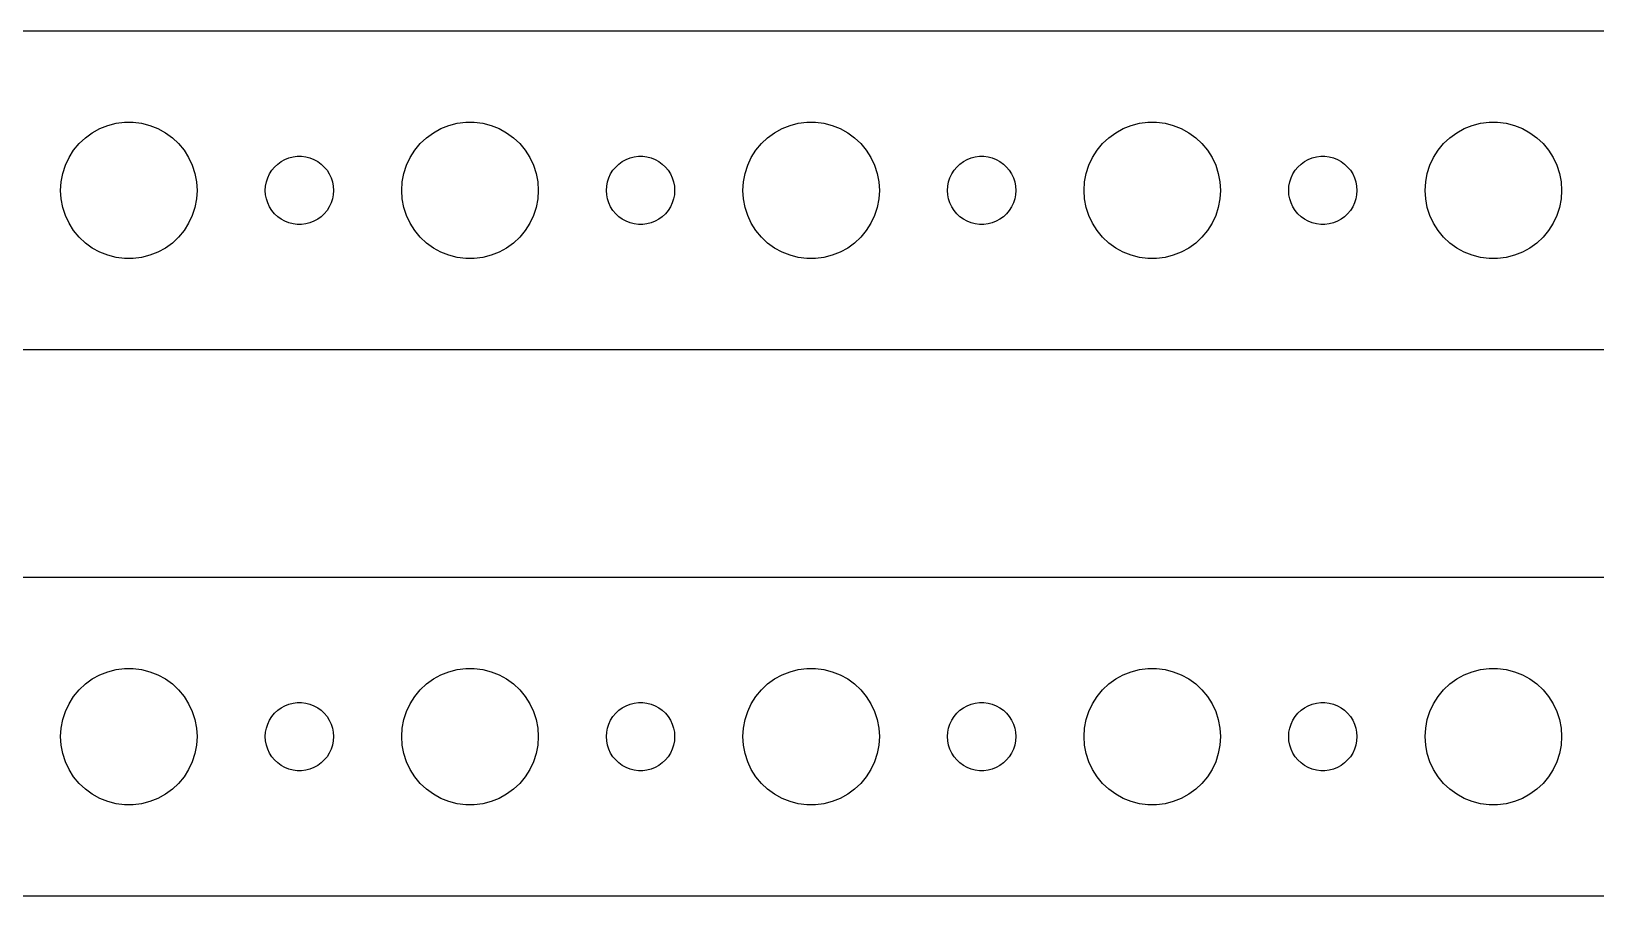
# Model space of a CAD drawing. Header units: metres. Extents: x -247 to 247, y 41 to 79.
# Drawn here: x 55.7 to 124.5, y 41 to 79 of the extents above; entities that cross this region are included whole.
import ezdxf

# ---------------------------------------------------------------- set-up
doc = ezdxf.new("R2010")
doc.units = ezdxf.units.M

msp = doc.modelspace()

# ---------------------------------------------------------------- linework, layer by layer
for p, q in [((242.314, 78.9901), (-242.314, 78.9901)), ((59.4379, 74.9469), (59.8116, 74.9941)), ((59.8116, 74.9941), (60.1884, 74.9941)), ((60.1884, 74.9941), (60.5621, 74.9469)), ((74.4379, 74.9469), (74.8116, 74.9941)), ((74.8116, 74.9941), (75.1884, 74.9941)), ((75.1884, 74.9941), (75.5621, 74.9469)), ((89.4379, 74.9469), (89.8116, 74.9941)), ((89.8116, 74.9941), (90.1884, 74.9941)), ((90.1884, 74.9941), (90.5621, 74.9469)), ((104.438, 74.9469), (104.812, 74.9941)), ((104.812, 74.9941), (105.188, 74.9941)), ((105.188, 74.9941), (105.562, 74.9469)), ((119.438, 74.9469), (119.812, 74.9941)), ((119.812, 74.9941), (120.188, 74.9941)), ((120.188, 74.9941), (120.562, 74.9469)), ((57.8131, 74.0536), (58.0877, 74.3115)), ((58.0877, 74.3115), (58.3925, 74.533)), ((58.3925, 74.533), (58.7227, 74.7145)), ((58.7227, 74.7145), (59.0729, 74.8532)), ((59.0729, 74.8532), (59.4379, 74.9469)), ((60.5621, 74.9469), (60.927, 74.8532)), ((60.927, 74.8532), (61.2773, 74.7145)), ((61.2773, 74.7145), (61.6075, 74.533)), ((61.6075, 74.533), (61.9123, 74.3115)), ((61.9123, 74.3115), (62.1869, 74.0536)), ((72.8131, 74.0536), (73.0877, 74.3115)), ((73.0877, 74.3115), (73.3925, 74.533)), ((73.3925, 74.533), (73.7227, 74.7145)), ((73.7227, 74.7145), (74.073, 74.8532)), ((74.073, 74.8532), (74.4379, 74.9469)), ((75.5621, 74.9469), (75.927, 74.8532)), ((75.927, 74.8532), (76.2773, 74.7145)), ((76.2773, 74.7145), (76.6075, 74.533)), ((76.6075, 74.533), (76.9123, 74.3115)), ((76.9123, 74.3115), (77.1869, 74.0536)), ((87.8131, 74.0536), (88.0877, 74.3115)), ((88.0877, 74.3115), (88.3925, 74.533)), ((88.3925, 74.533), (88.7227, 74.7145)), ((88.7227, 74.7145), (89.073, 74.8532)), ((89.073, 74.8532), (89.4379, 74.9469)), ((90.5621, 74.9469), (90.927, 74.8532)), ((90.927, 74.8532), (91.2773, 74.7145)), ((91.2773, 74.7145), (91.6075, 74.533)), ((91.6075, 74.533), (91.9123, 74.3115)), ((91.9123, 74.3115), (92.1869, 74.0536)), ((102.813, 74.0536), (103.088, 74.3115)), ((103.088, 74.3115), (103.393, 74.533)), ((103.393, 74.533), (103.723, 74.7145)), ((103.723, 74.7145), (104.073, 74.8532)), ((104.073, 74.8532), (104.438, 74.9469)), ((105.562, 74.9469), (105.927, 74.8532)), ((105.927, 74.8532), (106.277, 74.7145)), ((106.277, 74.7145), (106.607, 74.533)), ((106.607, 74.533), (106.912, 74.3115)), ((106.912, 74.3115), (107.187, 74.0536)), ((117.813, 74.0536), (118.088, 74.3115)), ((118.088, 74.3115), (118.393, 74.533)), ((118.393, 74.533), (118.723, 74.7145)), ((118.723, 74.7145), (119.073, 74.8532)), ((119.073, 74.8532), (119.438, 74.9469)), ((120.562, 74.9469), (120.927, 74.8532)), ((120.927, 74.8532), (121.277, 74.7145)), ((121.277, 74.7145), (121.607, 74.533)), ((121.607, 74.533), (121.912, 74.3115)), ((121.912, 74.3115), (122.187, 74.0536)), ((57.3711, 73.4453), (57.5729, 73.7634)), ((57.5729, 73.7634), (57.8131, 74.0536)), ((62.1869, 74.0536), (62.427, 73.7634)), ((62.427, 73.7634), (62.6289, 73.4453)), ((72.3711, 73.4453), (72.573, 73.7634)), ((72.573, 73.7634), (72.8131, 74.0536)), ((77.1869, 74.0536), (77.427, 73.7634)), ((77.427, 73.7634), (77.6289, 73.4453)), ((87.3711, 73.4453), (87.573, 73.7634)), ((87.573, 73.7634), (87.8131, 74.0536)), ((92.1869, 74.0536), (92.427, 73.7634)), ((92.427, 73.7634), (92.6289, 73.4453)), ((102.371, 73.4453), (102.573, 73.7634)), ((102.573, 73.7634), (102.813, 74.0536)), ((107.187, 74.0536), (107.427, 73.7634)), ((107.427, 73.7634), (107.629, 73.4453)), ((117.371, 73.4453), (117.573, 73.7634)), ((117.573, 73.7634), (117.813, 74.0536)), ((122.187, 74.0536), (122.427, 73.7634)), ((122.427, 73.7634), (122.629, 73.4453)), ((57.0942, 72.7461), (57.2107, 73.1044)), ((57.2107, 73.1044), (57.3711, 73.4453)), ((62.6289, 73.4453), (62.7893, 73.1044)), ((62.7893, 73.1044), (62.9057, 72.7461)), ((66.2865, 72.8817), (66.4065, 73.0268)), ((66.4065, 73.0268), (66.5439, 73.1558)), ((66.5439, 73.1558), (66.6963, 73.2665)), ((66.6963, 73.2665), (66.8613, 73.3572)), ((66.8613, 73.3572), (67.0365, 73.4266)), ((67.0365, 73.4266), (67.2189, 73.4734)), ((67.2189, 73.4734), (67.4058, 73.497)), ((67.4058, 73.497), (67.5942, 73.497)), ((67.5942, 73.497), (67.7811, 73.4734)), ((67.7811, 73.4734), (67.9635, 73.4266)), ((67.9635, 73.4266), (68.1387, 73.3572)), ((68.1387, 73.3572), (68.3037, 73.2665)), ((68.3037, 73.2665), (68.4561, 73.1558)), ((68.4561, 73.1558), (68.5934, 73.0268)), ((68.5934, 73.0268), (68.7135, 72.8817)), ((72.0943, 72.7461), (72.2107, 73.1044)), ((72.2107, 73.1044), (72.3711, 73.4453)), ((77.6289, 73.4453), (77.7893, 73.1044)), ((77.7893, 73.1044), (77.9057, 72.7461)), ((81.2865, 72.8817), (81.4065, 73.0268)), ((81.4065, 73.0268), (81.5439, 73.1558)), ((81.5439, 73.1558), (81.6963, 73.2665)), ((81.6963, 73.2665), (81.8613, 73.3572)), ((81.8613, 73.3572), (82.0365, 73.4266)), ((82.0365, 73.4266), (82.2189, 73.4734)), ((82.2189, 73.4734), (82.4058, 73.497)), ((82.4058, 73.497), (82.5942, 73.497)), ((82.5942, 73.497), (82.7811, 73.4734)), ((82.7811, 73.4734), (82.9635, 73.4266)), ((82.9635, 73.4266), (83.1387, 73.3572)), ((83.1387, 73.3572), (83.3037, 73.2665)), ((83.3037, 73.2665), (83.4561, 73.1558)), ((83.4561, 73.1558), (83.5934, 73.0268)), ((83.5934, 73.0268), (83.7135, 72.8817)), ((87.0943, 72.7461), (87.2107, 73.1044)), ((87.2107, 73.1044), (87.3711, 73.4453)), ((92.6289, 73.4453), (92.7893, 73.1044)), ((92.7893, 73.1044), (92.9057, 72.7461)), ((96.2865, 72.8817), (96.4065, 73.0268)), ((96.4065, 73.0268), (96.5439, 73.1558)), ((96.5439, 73.1558), (96.6963, 73.2665)), ((96.6963, 73.2665), (96.8613, 73.3572)), ((96.8613, 73.3572), (97.0365, 73.4266)), ((97.0365, 73.4266), (97.2189, 73.4734)), ((97.2189, 73.4734), (97.4058, 73.497)), ((97.4058, 73.497), (97.5942, 73.497)), ((97.5942, 73.497), (97.7811, 73.4734)), ((97.7811, 73.4734), (97.9635, 73.4266)), ((97.9635, 73.4266), (98.1387, 73.3572)), ((98.1387, 73.3572), (98.3037, 73.2665)), ((98.3037, 73.2665), (98.4561, 73.1558)), ((98.4561, 73.1558), (98.5934, 73.0268)), ((98.5934, 73.0268), (98.7135, 72.8817)), ((102.094, 72.7461), (102.211, 73.1044)), ((102.211, 73.1044), (102.371, 73.4453)), ((107.629, 73.4453), (107.789, 73.1044)), ((107.789, 73.1044), (107.906, 72.7461)), ((111.286, 72.8817), (111.407, 73.0268)), ((111.407, 73.0268), (111.544, 73.1558)), ((111.544, 73.1558), (111.696, 73.2665)), ((111.696, 73.2665), (111.861, 73.3572)), ((111.861, 73.3572), (112.036, 73.4266)), ((112.036, 73.4266), (112.219, 73.4734)), ((112.219, 73.4734), (112.406, 73.497)), ((112.406, 73.497), (112.594, 73.497)), ((112.594, 73.497), (112.781, 73.4734)), ((112.781, 73.4734), (112.964, 73.4266)), ((112.964, 73.4266), (113.139, 73.3572)), ((113.139, 73.3572), (113.304, 73.2665)), ((113.304, 73.2665), (113.456, 73.1558)), ((113.456, 73.1558), (113.593, 73.0268)), ((113.593, 73.0268), (113.714, 72.8817)), ((117.094, 72.7461), (117.211, 73.1044)), ((117.211, 73.1044), (117.371, 73.4453)), ((122.629, 73.4453), (122.789, 73.1044)), ((122.789, 73.1044), (122.906, 72.7461)), ((57, 72), (57.0237, 72.376)), ((57.0237, 72.376), (57.0942, 72.7461)), ((62.9057, 72.7461), (62.9763, 72.376)), ((62.9763, 72.376), (63, 72)), ((66.0118, 72.188), (66.0471, 72.373)), ((66.0471, 72.373), (66.1053, 72.5522)), ((66.1053, 72.5522), (66.1855, 72.7226)), ((66.1855, 72.7226), (66.2865, 72.8817)), ((68.7135, 72.8817), (68.8145, 72.7226)), ((68.8145, 72.7226), (68.8947, 72.5522)), ((68.8947, 72.5522), (68.9529, 72.373)), ((68.9529, 72.373), (68.9882, 72.188)), ((72, 72), (72.0237, 72.376)), ((72.0237, 72.376), (72.0943, 72.7461)), ((77.9057, 72.7461), (77.9763, 72.376)), ((77.9763, 72.376), (78, 72)), ((81.0118, 72.188), (81.0471, 72.373)), ((81.0471, 72.373), (81.1053, 72.5522)), ((81.1053, 72.5522), (81.1855, 72.7226)), ((81.1855, 72.7226), (81.2865, 72.8817)), ((83.7135, 72.8817), (83.8145, 72.7226)), ((83.8145, 72.7226), (83.8947, 72.5522)), ((83.8947, 72.5522), (83.9529, 72.373)), ((83.9529, 72.373), (83.9882, 72.188)), ((87, 72), (87.0237, 72.376)), ((87.0237, 72.376), (87.0943, 72.7461)), ((92.9057, 72.7461), (92.9763, 72.376)), ((92.9763, 72.376), (93, 72)), ((96.0118, 72.188), (96.0471, 72.373)), ((96.0471, 72.373), (96.1053, 72.5522)), ((96.1053, 72.5522), (96.1855, 72.7226)), ((96.1855, 72.7226), (96.2865, 72.8817)), ((98.7135, 72.8817), (98.8145, 72.7226)), ((98.8145, 72.7226), (98.8947, 72.5522)), ((98.8947, 72.5522), (98.9529, 72.373)), ((98.9529, 72.373), (98.9882, 72.188)), ((102, 72), (102.024, 72.376)), ((102.024, 72.376), (102.094, 72.7461)), ((107.906, 72.7461), (107.976, 72.376)), ((107.976, 72.376), (108, 72)), ((111.012, 72.188), (111.047, 72.373)), ((111.047, 72.373), (111.105, 72.5522)), ((111.105, 72.5522), (111.186, 72.7226)), ((111.186, 72.7226), (111.286, 72.8817)), ((113.714, 72.8817), (113.814, 72.7226)), ((113.814, 72.7226), (113.895, 72.5522)), ((113.895, 72.5522), (113.953, 72.373)), ((113.953, 72.373), (113.988, 72.188)), ((117, 72), (117.024, 72.376)), ((117.024, 72.376), (117.094, 72.7461)), ((122.906, 72.7461), (122.976, 72.376)), ((122.976, 72.376), (123, 72)), ((57.0237, 71.624), (57, 72)), ((57.0942, 71.2539), (57.0237, 71.624)), ((62.9763, 71.624), (62.9057, 71.2539)), ((63, 72), (62.9763, 71.624)), ((66, 72), (66.0118, 72.188)), ((66.0118, 71.812), (66, 72)), ((66.0471, 71.627), (66.0118, 71.812)), ((66.1053, 71.4478), (66.0471, 71.627)), ((68.9529, 71.627), (68.8947, 71.4478)), ((68.9882, 71.812), (68.9529, 71.627)), ((68.9882, 72.188), (69, 72)), ((69, 72), (68.9882, 71.812)), ((72.0237, 71.624), (72, 72)), ((72.0943, 71.2539), (72.0237, 71.624)), ((77.9763, 71.624), (77.9057, 71.2539)), ((78, 72), (77.9763, 71.624)), ((81, 72), (81.0118, 72.188)), ((81.0118, 71.812), (81, 72)), ((81.0471, 71.627), (81.0118, 71.812)), ((81.1053, 71.4478), (81.0471, 71.627)), ((83.9529, 71.627), (83.8947, 71.4478)), ((83.9882, 71.812), (83.9529, 71.627)), ((83.9882, 72.188), (84, 72)), ((84, 72), (83.9882, 71.812)), ((87.0237, 71.624), (87, 72)), ((87.0943, 71.2539), (87.0237, 71.624)), ((92.9763, 71.624), (92.9057, 71.2539)), ((93, 72), (92.9763, 71.624)), ((96, 72), (96.0118, 72.188)), ((96.0118, 71.812), (96, 72)), ((96.0471, 71.627), (96.0118, 71.812)), ((96.1053, 71.4478), (96.0471, 71.627)), ((98.9529, 71.627), (98.8947, 71.4478)), ((98.9882, 71.812), (98.9529, 71.627)), ((98.9882, 72.188), (99, 72)), ((99, 72), (98.9882, 71.812)), ((102.024, 71.624), (102, 72)), ((102.094, 71.2539), (102.024, 71.624)), ((107.976, 71.624), (107.906, 71.2539)), ((108, 72), (107.976, 71.624)), ((111, 72), (111.012, 72.188)), ((111.012, 71.812), (111, 72)), ((111.047, 71.627), (111.012, 71.812)), ((111.105, 71.4478), (111.047, 71.627)), ((113.953, 71.627), (113.895, 71.4478)), ((113.988, 71.812), (113.953, 71.627)), ((113.988, 72.188), (114, 72)), ((114, 72), (113.988, 71.812)), ((117.024, 71.624), (117, 72)), ((117.094, 71.2539), (117.024, 71.624)), ((122.976, 71.624), (122.906, 71.2539)), ((123, 72), (122.976, 71.624)), ((57.2107, 70.8956), (57.0942, 71.2539)), ((57.3711, 70.5547), (57.2107, 70.8956)), ((62.7893, 70.8956), (62.6289, 70.5547)), ((62.9057, 71.2539), (62.7893, 70.8956)), ((66.1855, 71.2774), (66.1053, 71.4478)), ((66.2865, 71.1183), (66.1855, 71.2774)), ((66.4065, 70.9732), (66.2865, 71.1183)), ((66.5439, 70.8442), (66.4065, 70.9732)), ((68.5934, 70.9732), (68.4561, 70.8442)), ((68.7135, 71.1183), (68.5934, 70.9732)), ((68.8145, 71.2774), (68.7135, 71.1183)), ((68.8947, 71.4478), (68.8145, 71.2774)), ((72.2107, 70.8956), (72.0943, 71.2539)), ((72.3711, 70.5547), (72.2107, 70.8956)), ((77.7893, 70.8956), (77.6289, 70.5547)), ((77.9057, 71.2539), (77.7893, 70.8956)), ((81.1855, 71.2774), (81.1053, 71.4478)), ((81.2865, 71.1183), (81.1855, 71.2774)), ((81.4065, 70.9732), (81.2865, 71.1183)), ((81.5439, 70.8442), (81.4065, 70.9732)), ((83.5934, 70.9732), (83.4561, 70.8442)), ((83.7135, 71.1183), (83.5934, 70.9732)), ((83.8145, 71.2774), (83.7135, 71.1183)), ((83.8947, 71.4478), (83.8145, 71.2774)), ((87.2107, 70.8956), (87.0943, 71.2539)), ((87.3711, 70.5547), (87.2107, 70.8956)), ((92.7893, 70.8956), (92.6289, 70.5547)), ((92.9057, 71.2539), (92.7893, 70.8956)), ((96.1855, 71.2774), (96.1053, 71.4478)), ((96.2865, 71.1183), (96.1855, 71.2774)), ((96.4065, 70.9732), (96.2865, 71.1183)), ((96.5439, 70.8442), (96.4065, 70.9732)), ((98.5934, 70.9732), (98.4561, 70.8442)), ((98.7135, 71.1183), (98.5934, 70.9732)), ((98.8145, 71.2774), (98.7135, 71.1183)), ((98.8947, 71.4478), (98.8145, 71.2774)), ((102.211, 70.8956), (102.094, 71.2539)), ((102.371, 70.5547), (102.211, 70.8956)), ((107.789, 70.8956), (107.629, 70.5547)), ((107.906, 71.2539), (107.789, 70.8956)), ((111.186, 71.2774), (111.105, 71.4478)), ((111.286, 71.1183), (111.186, 71.2774)), ((111.407, 70.9732), (111.286, 71.1183)), ((111.544, 70.8442), (111.407, 70.9732)), ((113.593, 70.9732), (113.456, 70.8442)), ((113.714, 71.1183), (113.593, 70.9732)), ((113.814, 71.2774), (113.714, 71.1183)), ((113.895, 71.4478), (113.814, 71.2774)), ((117.211, 70.8956), (117.094, 71.2539)), ((117.371, 70.5547), (117.211, 70.8956)), ((122.789, 70.8956), (122.629, 70.5547)), ((122.906, 71.2539), (122.789, 70.8956)), ((57.5729, 70.2366), (57.3711, 70.5547)), ((57.8131, 69.9464), (57.5729, 70.2366)), ((62.427, 70.2366), (62.1869, 69.9464)), ((62.6289, 70.5547), (62.427, 70.2366)), ((66.6963, 70.7335), (66.5439, 70.8442)), ((66.8613, 70.6428), (66.6963, 70.7335)), ((67.0365, 70.5734), (66.8613, 70.6428)), ((67.2189, 70.5266), (67.0365, 70.5734)), ((67.4058, 70.503), (67.2189, 70.5266)), ((67.5942, 70.503), (67.4058, 70.503)), ((67.7811, 70.5266), (67.5942, 70.503)), ((67.9635, 70.5734), (67.7811, 70.5266)), ((68.1387, 70.6428), (67.9635, 70.5734)), ((68.3037, 70.7335), (68.1387, 70.6428)), ((68.4561, 70.8442), (68.3037, 70.7335)), ((72.573, 70.2366), (72.3711, 70.5547)), ((72.8131, 69.9464), (72.573, 70.2366)), ((77.427, 70.2366), (77.1869, 69.9464)), ((77.6289, 70.5547), (77.427, 70.2366)), ((81.6963, 70.7335), (81.5439, 70.8442)), ((81.8613, 70.6428), (81.6963, 70.7335)), ((82.0365, 70.5734), (81.8613, 70.6428)), ((82.2189, 70.5266), (82.0365, 70.5734)), ((82.4058, 70.503), (82.2189, 70.5266)), ((82.5942, 70.503), (82.4058, 70.503)), ((82.7811, 70.5266), (82.5942, 70.503)), ((82.9635, 70.5734), (82.7811, 70.5266)), ((83.1387, 70.6428), (82.9635, 70.5734)), ((83.3037, 70.7335), (83.1387, 70.6428)), ((83.4561, 70.8442), (83.3037, 70.7335)), ((87.573, 70.2366), (87.3711, 70.5547)), ((87.8131, 69.9464), (87.573, 70.2366)), ((92.427, 70.2366), (92.1869, 69.9464)), ((92.6289, 70.5547), (92.427, 70.2366)), ((96.6963, 70.7335), (96.5439, 70.8442)), ((96.8613, 70.6428), (96.6963, 70.7335)), ((97.0365, 70.5734), (96.8613, 70.6428)), ((97.2189, 70.5266), (97.0365, 70.5734)), ((97.4058, 70.503), (97.2189, 70.5266)), ((97.5942, 70.503), (97.4058, 70.503)), ((97.7811, 70.5266), (97.5942, 70.503)), ((97.9635, 70.5734), (97.7811, 70.5266)), ((98.1387, 70.6428), (97.9635, 70.5734)), ((98.3037, 70.7335), (98.1387, 70.6428)), ((98.4561, 70.8442), (98.3037, 70.7335)), ((102.573, 70.2366), (102.371, 70.5547)), ((102.813, 69.9464), (102.573, 70.2366)), ((107.427, 70.2366), (107.187, 69.9464)), ((107.629, 70.5547), (107.427, 70.2366)), ((111.696, 70.7335), (111.544, 70.8442)), ((111.861, 70.6428), (111.696, 70.7335)), ((112.036, 70.5734), (111.861, 70.6428)), ((112.219, 70.5266), (112.036, 70.5734)), ((112.406, 70.503), (112.219, 70.5266)), ((112.594, 70.503), (112.406, 70.503)), ((112.781, 70.5266), (112.594, 70.503)), ((112.964, 70.5734), (112.781, 70.5266)), ((113.139, 70.6428), (112.964, 70.5734)), ((113.304, 70.7335), (113.139, 70.6428)), ((113.456, 70.8442), (113.304, 70.7335)), ((117.573, 70.2366), (117.371, 70.5547)), ((117.813, 69.9464), (117.573, 70.2366)), ((122.427, 70.2366), (122.187, 69.9464)), ((122.629, 70.5547), (122.427, 70.2366)), ((58.0877, 69.6885), (57.8131, 69.9464)), ((58.3925, 69.467), (58.0877, 69.6885)), ((61.9123, 69.6885), (61.6075, 69.467)), ((62.1869, 69.9464), (61.9123, 69.6885)), ((73.0877, 69.6885), (72.8131, 69.9464)), ((73.3925, 69.467), (73.0877, 69.6885)), ((76.9123, 69.6885), (76.6075, 69.467)), ((77.1869, 69.9464), (76.9123, 69.6885)), ((88.0877, 69.6885), (87.8131, 69.9464)), ((88.3925, 69.467), (88.0877, 69.6885)), ((91.9123, 69.6885), (91.6075, 69.467)), ((92.1869, 69.9464), (91.9123, 69.6885)), ((103.088, 69.6885), (102.813, 69.9464)), ((103.393, 69.467), (103.088, 69.6885)), ((106.912, 69.6885), (106.607, 69.467)), ((107.187, 69.9464), (106.912, 69.6885)), ((118.088, 69.6885), (117.813, 69.9464)), ((118.393, 69.467), (118.088, 69.6885)), ((121.912, 69.6885), (121.607, 69.467)), ((122.187, 69.9464), (121.912, 69.6885)), ((58.7227, 69.2855), (58.3925, 69.467)), ((59.0729, 69.1468), (58.7227, 69.2855)), ((59.4379, 69.0531), (59.0729, 69.1468)), ((59.8116, 69.0059), (59.4379, 69.0531)), ((60.1884, 69.0059), (59.8116, 69.0059)), ((60.5621, 69.0531), (60.1884, 69.0059)), ((60.927, 69.1468), (60.5621, 69.0531)), ((61.2773, 69.2855), (60.927, 69.1468)), ((61.6075, 69.467), (61.2773, 69.2855)), ((73.7227, 69.2855), (73.3925, 69.467)), ((74.073, 69.1468), (73.7227, 69.2855)), ((74.4379, 69.0531), (74.073, 69.1468)), ((74.8116, 69.0059), (74.4379, 69.0531)), ((75.1884, 69.0059), (74.8116, 69.0059)), ((75.5621, 69.0531), (75.1884, 69.0059)), ((75.927, 69.1468), (75.5621, 69.0531)), ((76.2773, 69.2855), (75.927, 69.1468)), ((76.6075, 69.467), (76.2773, 69.2855)), ((88.7227, 69.2855), (88.3925, 69.467)), ((89.073, 69.1468), (88.7227, 69.2855)), ((89.4379, 69.0531), (89.073, 69.1468)), ((89.8116, 69.0059), (89.4379, 69.0531)), ((90.1884, 69.0059), (89.8116, 69.0059)), ((90.5621, 69.0531), (90.1884, 69.0059)), ((90.927, 69.1468), (90.5621, 69.0531)), ((91.2773, 69.2855), (90.927, 69.1468)), ((91.6075, 69.467), (91.2773, 69.2855)), ((103.723, 69.2855), (103.393, 69.467)), ((104.073, 69.1468), (103.723, 69.2855)), ((104.438, 69.0531), (104.073, 69.1468)), ((104.812, 69.0059), (104.438, 69.0531)), ((105.188, 69.0059), (104.812, 69.0059)), ((105.562, 69.0531), (105.188, 69.0059)), ((105.927, 69.1468), (105.562, 69.0531)), ((106.277, 69.2855), (105.927, 69.1468)), ((106.607, 69.467), (106.277, 69.2855)), ((118.723, 69.2855), (118.393, 69.467)), ((119.073, 69.1468), (118.723, 69.2855)), ((119.438, 69.0531), (119.073, 69.1468)), ((119.812, 69.0059), (119.438, 69.0531)), ((120.188, 69.0059), (119.812, 69.0059)), ((120.562, 69.0531), (120.188, 69.0059)), ((120.927, 69.1468), (120.562, 69.0531)), ((121.277, 69.2855), (120.927, 69.1468)), ((121.607, 69.467), (121.277, 69.2855)), ((-242.314, 65.0099), (242.314, 65.0099)), ((242.314, 54.9901), (-242.314, 54.9901)), ((59.0729, 50.8532), (59.4379, 50.9469)), ((59.4379, 50.9469), (59.8116, 50.9941)), ((59.8116, 50.9941), (60.1884, 50.9941)), ((60.1884, 50.9941), (60.5621, 50.9469)), ((60.5621, 50.9469), (60.927, 50.8532)), ((74.073, 50.8532), (74.4379, 50.9469)), ((74.4379, 50.9469), (74.8116, 50.9941)), ((74.8116, 50.9941), (75.1884, 50.9941)), ((75.1884, 50.9941), (75.5621, 50.9469)), ((75.5621, 50.9469), (75.927, 50.8532)), ((89.073, 50.8532), (89.4379, 50.9469)), ((89.4379, 50.9469), (89.8116, 50.9941)), ((89.8116, 50.9941), (90.1884, 50.9941)), ((90.1884, 50.9941), (90.5621, 50.9469)), ((90.5621, 50.9469), (90.927, 50.8532)), ((104.073, 50.8532), (104.438, 50.9469)), ((104.438, 50.9469), (104.812, 50.9941)), ((104.812, 50.9941), (105.188, 50.9941)), ((105.188, 50.9941), (105.562, 50.9469)), ((105.562, 50.9469), (105.927, 50.8532)), ((119.073, 50.8532), (119.438, 50.9469)), ((119.438, 50.9469), (119.812, 50.9941)), ((119.812, 50.9941), (120.188, 50.9941)), ((120.188, 50.9941), (120.562, 50.9469)), ((120.562, 50.9469), (120.927, 50.8532)), ((57.8131, 50.0536), (58.0877, 50.3115)), ((58.0877, 50.3115), (58.3925, 50.533)), ((58.3925, 50.533), (58.7227, 50.7145)), ((58.7227, 50.7145), (59.0729, 50.8532)), ((60.927, 50.8532), (61.2773, 50.7145)), ((61.2773, 50.7145), (61.6075, 50.533)), ((61.6075, 50.533), (61.9123, 50.3115)), ((61.9123, 50.3115), (62.1869, 50.0536)), ((72.8131, 50.0536), (73.0877, 50.3115)), ((73.0877, 50.3115), (73.3925, 50.533)), ((73.3925, 50.533), (73.7227, 50.7145)), ((73.7227, 50.7145), (74.073, 50.8532)), ((75.927, 50.8532), (76.2773, 50.7145)), ((76.2773, 50.7145), (76.6075, 50.533)), ((76.6075, 50.533), (76.9123, 50.3115)), ((76.9123, 50.3115), (77.1869, 50.0536)), ((87.8131, 50.0536), (88.0877, 50.3115)), ((88.0877, 50.3115), (88.3925, 50.533)), ((88.3925, 50.533), (88.7227, 50.7145)), ((88.7227, 50.7145), (89.073, 50.8532)), ((90.927, 50.8532), (91.2773, 50.7145)), ((91.2773, 50.7145), (91.6075, 50.533)), ((91.6075, 50.533), (91.9123, 50.3115)), ((91.9123, 50.3115), (92.1869, 50.0536)), ((102.813, 50.0536), (103.088, 50.3115)), ((103.088, 50.3115), (103.393, 50.533)), ((103.393, 50.533), (103.723, 50.7145)), ((103.723, 50.7145), (104.073, 50.8532)), ((105.927, 50.8532), (106.277, 50.7145)), ((106.277, 50.7145), (106.607, 50.533)), ((106.607, 50.533), (106.912, 50.3115)), ((106.912, 50.3115), (107.187, 50.0536)), ((117.813, 50.0536), (118.088, 50.3115)), ((118.088, 50.3115), (118.393, 50.533)), ((118.393, 50.533), (118.723, 50.7145)), ((118.723, 50.7145), (119.073, 50.8532)), ((120.927, 50.8532), (121.277, 50.7145)), ((121.277, 50.7145), (121.607, 50.533)), ((121.607, 50.533), (121.912, 50.3115)), ((121.912, 50.3115), (122.187, 50.0536)), ((57.3711, 49.4453), (57.5729, 49.7634)), ((57.5729, 49.7634), (57.8131, 50.0536)), ((62.1869, 50.0536), (62.427, 49.7634)), ((62.427, 49.7634), (62.6289, 49.4453)), ((72.3711, 49.4453), (72.573, 49.7634)), ((72.573, 49.7634), (72.8131, 50.0536)), ((77.1869, 50.0536), (77.427, 49.7634)), ((77.427, 49.7634), (77.6289, 49.4453)), ((87.3711, 49.4453), (87.573, 49.7634)), ((87.573, 49.7634), (87.8131, 50.0536)), ((92.1869, 50.0536), (92.427, 49.7634)), ((92.427, 49.7634), (92.6289, 49.4453)), ((102.371, 49.4453), (102.573, 49.7634)), ((102.573, 49.7634), (102.813, 50.0536)), ((107.187, 50.0536), (107.427, 49.7634)), ((107.427, 49.7634), (107.629, 49.4453)), ((117.371, 49.4453), (117.573, 49.7634)), ((117.573, 49.7634), (117.813, 50.0536)), ((122.187, 50.0536), (122.427, 49.7634)), ((122.427, 49.7634), (122.629, 49.4453)), ((57.0942, 48.7461), (57.2107, 49.1044)), ((57.2107, 49.1044), (57.3711, 49.4453)), ((62.6289, 49.4453), (62.7893, 49.1044)), ((62.7893, 49.1044), (62.9057, 48.7461)), ((66.1855, 48.7226), (66.2865, 48.8817)), ((66.2865, 48.8817), (66.4065, 49.0268)), ((66.4065, 49.0268), (66.5439, 49.1558)), ((66.5439, 49.1558), (66.6963, 49.2665)), ((66.6963, 49.2665), (66.8613, 49.3572)), ((66.8613, 49.3572), (67.0365, 49.4266)), ((67.0365, 49.4266), (67.2189, 49.4734)), ((67.2189, 49.4734), (67.4058, 49.497)), ((67.4058, 49.497), (67.5942, 49.497)), ((67.5942, 49.497), (67.7811, 49.4734)), ((67.7811, 49.4734), (67.9635, 49.4266)), ((67.9635, 49.4266), (68.1387, 49.3572)), ((68.1387, 49.3572), (68.3037, 49.2665)), ((68.3037, 49.2665), (68.4561, 49.1558)), ((68.4561, 49.1558), (68.5934, 49.0268)), ((68.5934, 49.0268), (68.7135, 48.8817)), ((68.7135, 48.8817), (68.8145, 48.7226)), ((72.0943, 48.7461), (72.2107, 49.1044)), ((72.2107, 49.1044), (72.3711, 49.4453)), ((77.6289, 49.4453), (77.7893, 49.1044)), ((77.7893, 49.1044), (77.9057, 48.7461)), ((81.1855, 48.7226), (81.2865, 48.8817)), ((81.2865, 48.8817), (81.4065, 49.0268)), ((81.4065, 49.0268), (81.5439, 49.1558)), ((81.5439, 49.1558), (81.6963, 49.2665)), ((81.6963, 49.2665), (81.8613, 49.3572)), ((81.8613, 49.3572), (82.0365, 49.4266)), ((82.0365, 49.4266), (82.2189, 49.4734)), ((82.2189, 49.4734), (82.4058, 49.497)), ((82.4058, 49.497), (82.5942, 49.497)), ((82.5942, 49.497), (82.7811, 49.4734)), ((82.7811, 49.4734), (82.9635, 49.4266)), ((82.9635, 49.4266), (83.1387, 49.3572)), ((83.1387, 49.3572), (83.3037, 49.2665)), ((83.3037, 49.2665), (83.4561, 49.1558)), ((83.4561, 49.1558), (83.5934, 49.0268)), ((83.5934, 49.0268), (83.7135, 48.8817)), ((83.7135, 48.8817), (83.8145, 48.7226)), ((87.0943, 48.7461), (87.2107, 49.1044)), ((87.2107, 49.1044), (87.3711, 49.4453)), ((92.6289, 49.4453), (92.7893, 49.1044)), ((92.7893, 49.1044), (92.9057, 48.7461)), ((96.1855, 48.7226), (96.2865, 48.8817)), ((96.2865, 48.8817), (96.4065, 49.0268)), ((96.4065, 49.0268), (96.5439, 49.1558)), ((96.5439, 49.1558), (96.6963, 49.2665)), ((96.6963, 49.2665), (96.8613, 49.3572)), ((96.8613, 49.3572), (97.0365, 49.4266)), ((97.0365, 49.4266), (97.2189, 49.4734)), ((97.2189, 49.4734), (97.4058, 49.497)), ((97.4058, 49.497), (97.5942, 49.497)), ((97.5942, 49.497), (97.7811, 49.4734)), ((97.7811, 49.4734), (97.9635, 49.4266)), ((97.9635, 49.4266), (98.1387, 49.3572)), ((98.1387, 49.3572), (98.3037, 49.2665)), ((98.3037, 49.2665), (98.4561, 49.1558)), ((98.4561, 49.1558), (98.5934, 49.0268)), ((98.5934, 49.0268), (98.7135, 48.8817)), ((98.7135, 48.8817), (98.8145, 48.7226)), ((102.094, 48.7461), (102.211, 49.1044)), ((102.211, 49.1044), (102.371, 49.4453)), ((107.629, 49.4453), (107.789, 49.1044)), ((107.789, 49.1044), (107.906, 48.7461)), ((111.186, 48.7226), (111.286, 48.8817)), ((111.286, 48.8817), (111.407, 49.0268)), ((111.407, 49.0268), (111.544, 49.1558)), ((111.544, 49.1558), (111.696, 49.2665)), ((111.696, 49.2665), (111.861, 49.3572)), ((111.861, 49.3572), (112.036, 49.4266)), ((112.036, 49.4266), (112.219, 49.4734)), ((112.219, 49.4734), (112.406, 49.497)), ((112.406, 49.497), (112.594, 49.497)), ((112.594, 49.497), (112.781, 49.4734)), ((112.781, 49.4734), (112.964, 49.4266)), ((112.964, 49.4266), (113.139, 49.3572)), ((113.139, 49.3572), (113.304, 49.2665)), ((113.304, 49.2665), (113.456, 49.1558)), ((113.456, 49.1558), (113.593, 49.0268)), ((113.593, 49.0268), (113.714, 48.8817)), ((113.714, 48.8817), (113.814, 48.7226)), ((117.094, 48.7461), (117.211, 49.1044)), ((117.211, 49.1044), (117.371, 49.4453)), ((122.629, 49.4453), (122.789, 49.1044)), ((122.789, 49.1044), (122.906, 48.7461)), ((57, 48), (57.0237, 48.376)), ((57.0237, 48.376), (57.0942, 48.7461)), ((62.9057, 48.7461), (62.9763, 48.376)), ((62.9763, 48.376), (63, 48)), ((66, 48), (66.0118, 48.188)), ((66.0118, 48.188), (66.0471, 48.373)), ((66.0471, 48.373), (66.1053, 48.5522)), ((66.1053, 48.5522), (66.1855, 48.7226)), ((68.8145, 48.7226), (68.8947, 48.5522)), ((68.8947, 48.5522), (68.9529, 48.373)), ((68.9529, 48.373), (68.9882, 48.188)), ((68.9882, 48.188), (69, 48)), ((72, 48), (72.0237, 48.376)), ((72.0237, 48.376), (72.0943, 48.7461)), ((77.9057, 48.7461), (77.9763, 48.376)), ((77.9763, 48.376), (78, 48)), ((81, 48), (81.0118, 48.188)), ((81.0118, 48.188), (81.0471, 48.373)), ((81.0471, 48.373), (81.1053, 48.5522)), ((81.1053, 48.5522), (81.1855, 48.7226)), ((83.8145, 48.7226), (83.8947, 48.5522)), ((83.8947, 48.5522), (83.9529, 48.373)), ((83.9529, 48.373), (83.9882, 48.188)), ((83.9882, 48.188), (84, 48)), ((87, 48), (87.0237, 48.376)), ((87.0237, 48.376), (87.0943, 48.7461)), ((92.9057, 48.7461), (92.9763, 48.376)), ((92.9763, 48.376), (93, 48)), ((96, 48), (96.0118, 48.188)), ((96.0118, 48.188), (96.0471, 48.373)), ((96.0471, 48.373), (96.1053, 48.5522)), ((96.1053, 48.5522), (96.1855, 48.7226)), ((98.8145, 48.7226), (98.8947, 48.5522)), ((98.8947, 48.5522), (98.9529, 48.373)), ((98.9529, 48.373), (98.9882, 48.188)), ((98.9882, 48.188), (99, 48)), ((102, 48), (102.024, 48.376)), ((102.024, 48.376), (102.094, 48.7461)), ((107.906, 48.7461), (107.976, 48.376)), ((107.976, 48.376), (108, 48)), ((111, 48), (111.012, 48.188)), ((111.012, 48.188), (111.047, 48.373)), ((111.047, 48.373), (111.105, 48.5522)), ((111.105, 48.5522), (111.186, 48.7226)), ((113.814, 48.7226), (113.895, 48.5522)), ((113.895, 48.5522), (113.953, 48.373)), ((113.953, 48.373), (113.988, 48.188)), ((113.988, 48.188), (114, 48)), ((117, 48), (117.024, 48.376)), ((117.024, 48.376), (117.094, 48.7461)), ((122.906, 48.7461), (122.976, 48.376)), ((122.976, 48.376), (123, 48)), ((57.0237, 47.624), (57, 48)), ((57.0942, 47.2539), (57.0237, 47.624)), ((62.9763, 47.624), (62.9057, 47.2539)), ((63, 48), (62.9763, 47.624)), ((66.0118, 47.812), (66, 48)), ((66.0471, 47.627), (66.0118, 47.812)), ((66.1053, 47.4478), (66.0471, 47.627)), ((68.9529, 47.627), (68.8947, 47.4478)), ((68.9882, 47.812), (68.9529, 47.627)), ((69, 48), (68.9882, 47.812)), ((72.0237, 47.624), (72, 48)), ((72.0943, 47.2539), (72.0237, 47.624)), ((77.9763, 47.624), (77.9057, 47.2539)), ((78, 48), (77.9763, 47.624)), ((81.0118, 47.812), (81, 48)), ((81.0471, 47.627), (81.0118, 47.812)), ((81.1053, 47.4478), (81.0471, 47.627)), ((83.9529, 47.627), (83.8947, 47.4478)), ((83.9882, 47.812), (83.9529, 47.627)), ((84, 48), (83.9882, 47.812)), ((87.0237, 47.624), (87, 48)), ((87.0943, 47.2539), (87.0237, 47.624)), ((92.9763, 47.624), (92.9057, 47.2539)), ((93, 48), (92.9763, 47.624)), ((96.0118, 47.812), (96, 48)), ((96.0471, 47.627), (96.0118, 47.812)), ((96.1053, 47.4478), (96.0471, 47.627)), ((98.9529, 47.627), (98.8947, 47.4478)), ((98.9882, 47.812), (98.9529, 47.627)), ((99, 48), (98.9882, 47.812)), ((102.024, 47.624), (102, 48)), ((102.094, 47.2539), (102.024, 47.624)), ((107.976, 47.624), (107.906, 47.2539)), ((108, 48), (107.976, 47.624)), ((111.012, 47.812), (111, 48)), ((111.047, 47.627), (111.012, 47.812)), ((111.105, 47.4478), (111.047, 47.627)), ((113.953, 47.627), (113.895, 47.4478)), ((113.988, 47.812), (113.953, 47.627)), ((114, 48), (113.988, 47.812)), ((117.024, 47.624), (117, 48)), ((117.094, 47.2539), (117.024, 47.624)), ((122.976, 47.624), (122.906, 47.2539)), ((123, 48), (122.976, 47.624)), ((57.2107, 46.8956), (57.0942, 47.2539)), ((57.3711, 46.5547), (57.2107, 46.8956)), ((62.7893, 46.8956), (62.6289, 46.5547)), ((62.9057, 47.2539), (62.7893, 46.8956)), ((66.1855, 47.2774), (66.1053, 47.4478)), ((66.2865, 47.1183), (66.1855, 47.2774)), ((66.4065, 46.9732), (66.2865, 47.1183)), ((66.5439, 46.8442), (66.4065, 46.9732)), ((66.6963, 46.7335), (66.5439, 46.8442)), ((68.4561, 46.8442), (68.3037, 46.7335)), ((68.5934, 46.9732), (68.4561, 46.8442)), ((68.7135, 47.1183), (68.5934, 46.9732)), ((68.8145, 47.2774), (68.7135, 47.1183)), ((68.8947, 47.4478), (68.8145, 47.2774)), ((72.2107, 46.8956), (72.0943, 47.2539)), ((72.3711, 46.5547), (72.2107, 46.8956)), ((77.7893, 46.8956), (77.6289, 46.5547)), ((77.9057, 47.2539), (77.7893, 46.8956)), ((81.1855, 47.2774), (81.1053, 47.4478)), ((81.2865, 47.1183), (81.1855, 47.2774)), ((81.4065, 46.9732), (81.2865, 47.1183)), ((81.5439, 46.8442), (81.4065, 46.9732)), ((81.6963, 46.7335), (81.5439, 46.8442)), ((83.4561, 46.8442), (83.3037, 46.7335)), ((83.5934, 46.9732), (83.4561, 46.8442)), ((83.7135, 47.1183), (83.5934, 46.9732)), ((83.8145, 47.2774), (83.7135, 47.1183)), ((83.8947, 47.4478), (83.8145, 47.2774)), ((87.2107, 46.8956), (87.0943, 47.2539)), ((87.3711, 46.5547), (87.2107, 46.8956)), ((92.7893, 46.8956), (92.6289, 46.5547)), ((92.9057, 47.2539), (92.7893, 46.8956)), ((96.1855, 47.2774), (96.1053, 47.4478)), ((96.2865, 47.1183), (96.1855, 47.2774)), ((96.4065, 46.9732), (96.2865, 47.1183)), ((96.5439, 46.8442), (96.4065, 46.9732)), ((96.6963, 46.7335), (96.5439, 46.8442)), ((98.4561, 46.8442), (98.3037, 46.7335)), ((98.5934, 46.9732), (98.4561, 46.8442)), ((98.7135, 47.1183), (98.5934, 46.9732)), ((98.8145, 47.2774), (98.7135, 47.1183)), ((98.8947, 47.4478), (98.8145, 47.2774)), ((102.211, 46.8956), (102.094, 47.2539)), ((102.371, 46.5547), (102.211, 46.8956)), ((107.789, 46.8956), (107.629, 46.5547)), ((107.906, 47.2539), (107.789, 46.8956)), ((111.186, 47.2774), (111.105, 47.4478)), ((111.286, 47.1183), (111.186, 47.2774)), ((111.407, 46.9732), (111.286, 47.1183)), ((111.544, 46.8442), (111.407, 46.9732)), ((111.696, 46.7335), (111.544, 46.8442)), ((113.456, 46.8442), (113.304, 46.7335)), ((113.593, 46.9732), (113.456, 46.8442)), ((113.714, 47.1183), (113.593, 46.9732)), ((113.814, 47.2774), (113.714, 47.1183)), ((113.895, 47.4478), (113.814, 47.2774)), ((117.211, 46.8956), (117.094, 47.2539)), ((117.371, 46.5547), (117.211, 46.8956)), ((122.789, 46.8956), (122.629, 46.5547)), ((122.906, 47.2539), (122.789, 46.8956)), ((57.5729, 46.2366), (57.3711, 46.5547)), ((57.8131, 45.9464), (57.5729, 46.2366)), ((62.427, 46.2366), (62.1869, 45.9464)), ((62.6289, 46.5547), (62.427, 46.2366)), ((66.8613, 46.6428), (66.6963, 46.7335)), ((67.0365, 46.5734), (66.8613, 46.6428)), ((67.2189, 46.5266), (67.0365, 46.5734)), ((67.4058, 46.503), (67.2189, 46.5266)), ((67.5942, 46.503), (67.4058, 46.503)), ((67.7811, 46.5266), (67.5942, 46.503)), ((67.9635, 46.5734), (67.7811, 46.5266)), ((68.1387, 46.6428), (67.9635, 46.5734)), ((68.3037, 46.7335), (68.1387, 46.6428)), ((72.573, 46.2366), (72.3711, 46.5547)), ((72.8131, 45.9464), (72.573, 46.2366)), ((77.427, 46.2366), (77.1869, 45.9464)), ((77.6289, 46.5547), (77.427, 46.2366)), ((81.8613, 46.6428), (81.6963, 46.7335)), ((82.0365, 46.5734), (81.8613, 46.6428)), ((82.2189, 46.5266), (82.0365, 46.5734)), ((82.4058, 46.503), (82.2189, 46.5266)), ((82.5942, 46.503), (82.4058, 46.503)), ((82.7811, 46.5266), (82.5942, 46.503)), ((82.9635, 46.5734), (82.7811, 46.5266)), ((83.1387, 46.6428), (82.9635, 46.5734)), ((83.3037, 46.7335), (83.1387, 46.6428)), ((87.573, 46.2366), (87.3711, 46.5547)), ((87.8131, 45.9464), (87.573, 46.2366)), ((92.427, 46.2366), (92.1869, 45.9464)), ((92.6289, 46.5547), (92.427, 46.2366)), ((96.8613, 46.6428), (96.6963, 46.7335)), ((97.0365, 46.5734), (96.8613, 46.6428)), ((97.2189, 46.5266), (97.0365, 46.5734)), ((97.4058, 46.503), (97.2189, 46.5266)), ((97.5942, 46.503), (97.4058, 46.503)), ((97.7811, 46.5266), (97.5942, 46.503)), ((97.9635, 46.5734), (97.7811, 46.5266)), ((98.1387, 46.6428), (97.9635, 46.5734)), ((98.3037, 46.7335), (98.1387, 46.6428)), ((102.573, 46.2366), (102.371, 46.5547)), ((102.813, 45.9464), (102.573, 46.2366)), ((107.427, 46.2366), (107.187, 45.9464)), ((107.629, 46.5547), (107.427, 46.2366)), ((111.861, 46.6428), (111.696, 46.7335)), ((112.036, 46.5734), (111.861, 46.6428)), ((112.219, 46.5266), (112.036, 46.5734)), ((112.406, 46.503), (112.219, 46.5266)), ((112.594, 46.503), (112.406, 46.503)), ((112.781, 46.5266), (112.594, 46.503)), ((112.964, 46.5734), (112.781, 46.5266)), ((113.139, 46.6428), (112.964, 46.5734)), ((113.304, 46.7335), (113.139, 46.6428)), ((117.573, 46.2366), (117.371, 46.5547)), ((117.813, 45.9464), (117.573, 46.2366)), ((122.427, 46.2366), (122.187, 45.9464)), ((122.629, 46.5547), (122.427, 46.2366)), ((58.0877, 45.6885), (57.8131, 45.9464)), ((58.3925, 45.467), (58.0877, 45.6885)), ((58.7227, 45.2855), (58.3925, 45.467)), ((61.6075, 45.467), (61.2773, 45.2855)), ((61.9123, 45.6885), (61.6075, 45.467)), ((62.1869, 45.9464), (61.9123, 45.6885)), ((73.0877, 45.6885), (72.8131, 45.9464)), ((73.3925, 45.467), (73.0877, 45.6885)), ((73.7227, 45.2855), (73.3925, 45.467)), ((76.6075, 45.467), (76.2773, 45.2855)), ((76.9123, 45.6885), (76.6075, 45.467)), ((77.1869, 45.9464), (76.9123, 45.6885)), ((88.0877, 45.6885), (87.8131, 45.9464)), ((88.3925, 45.467), (88.0877, 45.6885)), ((88.7227, 45.2855), (88.3925, 45.467)), ((91.6075, 45.467), (91.2773, 45.2855)), ((91.9123, 45.6885), (91.6075, 45.467)), ((92.1869, 45.9464), (91.9123, 45.6885)), ((103.088, 45.6885), (102.813, 45.9464)), ((103.393, 45.467), (103.088, 45.6885)), ((103.723, 45.2855), (103.393, 45.467)), ((106.607, 45.467), (106.277, 45.2855)), ((106.912, 45.6885), (106.607, 45.467)), ((107.187, 45.9464), (106.912, 45.6885)), ((118.088, 45.6885), (117.813, 45.9464)), ((118.393, 45.467), (118.088, 45.6885)), ((118.723, 45.2855), (118.393, 45.467)), ((121.607, 45.467), (121.277, 45.2855)), ((121.912, 45.6885), (121.607, 45.467)), ((122.187, 45.9464), (121.912, 45.6885)), ((59.0729, 45.1468), (58.7227, 45.2855)), ((59.4379, 45.0531), (59.0729, 45.1468)), ((59.8116, 45.0059), (59.4379, 45.0531)), ((60.1884, 45.0059), (59.8116, 45.0059)), ((60.5621, 45.0531), (60.1884, 45.0059)), ((60.927, 45.1468), (60.5621, 45.0531)), ((61.2773, 45.2855), (60.927, 45.1468)), ((74.073, 45.1468), (73.7227, 45.2855)), ((74.4379, 45.0531), (74.073, 45.1468)), ((74.8116, 45.0059), (74.4379, 45.0531)), ((75.1884, 45.0059), (74.8116, 45.0059)), ((75.5621, 45.0531), (75.1884, 45.0059)), ((75.927, 45.1468), (75.5621, 45.0531)), ((76.2773, 45.2855), (75.927, 45.1468)), ((89.073, 45.1468), (88.7227, 45.2855)), ((89.4379, 45.0531), (89.073, 45.1468)), ((89.8116, 45.0059), (89.4379, 45.0531)), ((90.1884, 45.0059), (89.8116, 45.0059)), ((90.5621, 45.0531), (90.1884, 45.0059)), ((90.927, 45.1468), (90.5621, 45.0531)), ((91.2773, 45.2855), (90.927, 45.1468)), ((104.073, 45.1468), (103.723, 45.2855)), ((104.438, 45.0531), (104.073, 45.1468)), ((104.812, 45.0059), (104.438, 45.0531)), ((105.188, 45.0059), (104.812, 45.0059)), ((105.562, 45.0531), (105.188, 45.0059)), ((105.927, 45.1468), (105.562, 45.0531)), ((106.277, 45.2855), (105.927, 45.1468)), ((119.073, 45.1468), (118.723, 45.2855)), ((119.438, 45.0531), (119.073, 45.1468)), ((119.812, 45.0059), (119.438, 45.0531)), ((120.188, 45.0059), (119.812, 45.0059)), ((120.562, 45.0531), (120.188, 45.0059)), ((120.927, 45.1468), (120.562, 45.0531)), ((121.277, 45.2855), (120.927, 45.1468)), ((-242.314, 41.0099), (242.314, 41.0099))]:
    msp.add_line(p, q)

doc.saveas('drawing.dxf')
